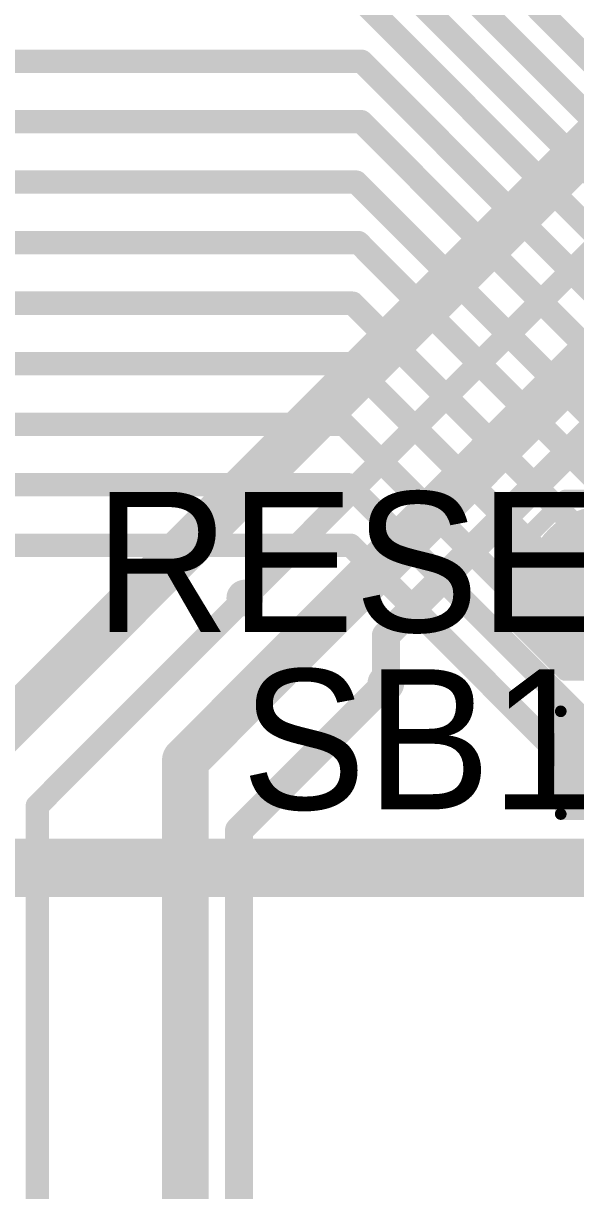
# Model space of a CAD drawing. Header units: millimetres. Extents: x 0.85 to 4.91, y 0.77 to 5.15.
# Drawn here: x 1.2295 to 1.4664, y 3.1907 to 3.6907 of the extents above; entities that cross this region are included whole.
import ezdxf

# ---------------------------------------------------------------- set-up
doc = ezdxf.new("R2010")
doc.units = ezdxf.units.MM
doc.header["$MEASUREMENT"] = 0
for name, color, linetype in [('BottomLayer', 5, 'Continuous'), ('MultiLayer', 9, 'Continuous'), ('TopLayer', 1, 'Continuous'), ('TopOverlay', 2, 'Continuous'), ('TopPaste', 8, 'Continuous'), ('TopSolder', 216, 'Continuous'), ('ViaHoleLayer', 16, 'Continuous')]:
    doc.layers.add(name, color=color, linetype=linetype)

# ---------------------------------------------------------------- blocks, each defined once
blk = doc.blocks.new('S______B______14')
at = {"layer": 'TopLayer'}
for points in [[(-0.015, -0.0175), (-0.015, 0.0175), (-0.045, -0.0175), (-0.045, 0.0175)], [(0.045, -0.0175), (0.045, 0.0175), (0.015, -0.0175), (0.015, 0.0175)]]:
    blk.add_solid(points, dxfattribs=at)
at = {"layer": 'TopOverlay', "const_width": 0.005}
for points in [[(-0.05, 0.022), (0.05, 0.022)], [(-0.05, -0.022), (-0.05, 0.022)], [(0.05, -0.022), (0.05, 0.022)], [(-0.05, -0.022), (0.05, -0.022)]]:
    blk.add_lwpolyline(points, dxfattribs=at)
at = {"layer": 'TopOverlay', "const_width": 0.0025}
for points in [[(-0.05125, 0.022, 1), (-0.04875, 0.022, 1)], [(-0.05125, 0.022, 1), (-0.04875, 0.022, 1)], [(0.04875, 0.022, 1), (0.05125, 0.022, 1)], [(0.04875, 0.022, 1), (0.05125, 0.022, 1)], [(-0.05125, -0.022, 1), (-0.04875, -0.022, 1)], [(-0.05125, -0.022, 1), (-0.04875, -0.022, 1)], [(0.04875, -0.022, 1), (0.05125, -0.022, 1)], [(0.04875, -0.022, 1), (0.05125, -0.022, 1)]]:
    blk.add_lwpolyline(points, format="xyb", close=True, dxfattribs=at)
at = {"layer": 'TopPaste'}
for points in [[(-0.015, -0.0175), (-0.015, 0.0175), (-0.045, -0.0175), (-0.045, 0.0175)], [(0.045, -0.0175), (0.045, 0.0175), (0.015, -0.0175), (0.015, 0.0175)]]:
    blk.add_solid(points, dxfattribs=at)
at = {"layer": 'TopSolder'}
for points in [[(-0.011, -0.0215), (-0.011, 0.0215), (-0.049, -0.0215), (-0.049, 0.0215)], [(0.049, -0.0215), (0.049, 0.0215), (0.011, -0.0215), (0.011, 0.0215)]]:
    blk.add_solid(points, dxfattribs=at)
blk = doc.blocks.new('TEST_POINT_44')
at = {"layer": 'TopLayer', "const_width": 0.03}
blk.add_lwpolyline([(-0.015, 0, 1), (0.015, 0, 1)], format="xyb", close=True, dxfattribs=at)
at = {"layer": 'TopOverlay', "const_width": 0.00787}
for points in [[(-0.037, 0.017), (-0.017, 0.037)], [(-0.017, 0.037), (0.017, 0.037)], [(-0.017, 0.037), (0.017, 0.037)], [(0.017, 0.037), (0.037, 0.017)], [(-0.037, -0.017), (-0.037, 0.017)], [(0.037, -0.017), (0.037, 0.017)], [(-0.037, -0.017), (-0.017, -0.037)], [(0.017, -0.037), (0.037, -0.017)], [(-0.017, -0.037), (0.017, -0.037)], [(-0.017, -0.037), (0.017, -0.037)]]:
    blk.add_lwpolyline(points, dxfattribs=at)
at = {"layer": 'TopOverlay', "const_width": 0.00394}
for points in [[(-0.01897, 0.037, 1), (-0.01503, 0.037, 1)], [(-0.01897, 0.037, 1), (-0.01503, 0.037, 1)], [(-0.01897, 0.037, 1), (-0.01503, 0.037, 1)], [(0.01503, 0.037, 1), (0.01897, 0.037, 1)], [(0.01503, 0.037, 1), (0.01897, 0.037, 1)], [(0.01503, 0.037, 1), (0.01897, 0.037, 1)], [(-0.03897, 0.017, 1), (-0.03503, 0.017, 1)], [(-0.03897, 0.017, 1), (-0.03503, 0.017, 1)], [(0.03503, 0.017, 1), (0.03897, 0.017, 1)], [(0.03503, 0.017, 1), (0.03897, 0.017, 1)], [(-0.03897, -0.017, 1), (-0.03503, -0.017, 1)], [(-0.03897, -0.017, 1), (-0.03503, -0.017, 1)], [(0.03503, -0.017, 1), (0.03897, -0.017, 1)], [(0.03503, -0.017, 1), (0.03897, -0.017, 1)], [(-0.01897, -0.037, 1), (-0.01503, -0.037, 1)], [(-0.01897, -0.037, 1), (-0.01503, -0.037, 1)], [(-0.01897, -0.037, 1), (-0.01503, -0.037, 1)], [(0.01503, -0.037, 1), (0.01897, -0.037, 1)], [(0.01503, -0.037, 1), (0.01897, -0.037, 1)], [(0.01503, -0.037, 1), (0.01897, -0.037, 1)]]:
    blk.add_lwpolyline(points, format="xyb", close=True, dxfattribs=at)
at = {"layer": 'TopPaste', "const_width": 0.03}
blk.add_lwpolyline([(-0.015, 0, 1), (0.015, 0, 1)], format="xyb", close=True, dxfattribs=at)
at = {"layer": 'TopSolder', "const_width": 0.034}
blk.add_lwpolyline([(-0.017, 0, 1), (0.017, 0, 1)], format="xyb", close=True, dxfattribs=at)

msp = doc.modelspace()

# ---------------------------------------------------------------- linework, layer by layer
at = {"layer": 'BottomLayer'}
for points, const_width in [([(1.36984, 3.7773), (1.65434, 3.4928)], 0.01), ([(1.37194, 3.75116), (1.6736, 3.4495)], 0.01), ([(1.37286, 3.72618), (1.68581, 3.41323)], 0.01), ([(1.37469, 3.70031), (1.662, 3.413)], 0.01), ([(1.20483, 3.67443), (1.37457, 3.67443)], 0.01), ([(1.37457, 3.67443), (1.645, 3.404)], 0.01), ([(1.20483, 3.64856), (1.37444, 3.64856)], 0.01), ([(1.37444, 3.64856), (1.627, 3.396)], 0.01), ([(1.20483, 3.62268), (1.37227, 3.62268)], 0.01), ([(1.37227, 3.62268), (1.609, 3.38596)], 0.01), ([(1.20483, 3.59676), (1.37324, 3.59676)], 0.01), ([(1.37324, 3.59676), (1.592, 3.378)], 0.01), ([(1.20483, 3.57083), (1.37074, 3.57083)], 0.01), ([(1.37074, 3.57083), (1.575, 3.36657)], 0.01), ([(1.20483, 3.54491), (1.37009, 3.54491)], 0.01), ([(1.37009, 3.54491), (1.558, 3.357)], 0.01), ([(1.20483, 3.51898), (1.36702, 3.51898)], 0.01), ([(1.36702, 3.51898), (1.538, 3.348)], 0.01), ([(1.20483, 3.49306), (1.3689, 3.49306)], 0.01), ([(1.3689, 3.49306), (1.517, 3.34496)], 0.01), ([(1.20483, 3.46714), (1.36986, 3.46714)], 0.01), ([(1.36986, 3.46714), (1.496, 3.341)], 0.01), ([(1.2355, 3.3555), (1.3245, 3.4445)], 0.01), ([(1.104, 3.271), (1.264, 3.431)], 0.02), ([(1.299, 3.375), (1.338, 3.414)], 0.02), ([(1.322, 3.345), (1.385, 3.408)], 0.012), ([(1.299, 2.776), (1.299, 3.375)], 0.02), ([(1.2355, 2.8655), (1.2355, 3.3555)], 0.01), ([(1.322, 2.74346), (1.322, 3.345)], 0.012)]:
    msp.add_lwpolyline(points, dxfattribs=dict(at, const_width=const_width))
for points, const_width in [([(1.37207, 3.67443, 1), (1.37707, 3.67443, 1)], 0.005), ([(1.37207, 3.67443, 1), (1.37707, 3.67443, 1)], 0.005), ([(1.37194, 3.64856, 1), (1.37694, 3.64856, 1)], 0.005), ([(1.37194, 3.64856, 1), (1.37694, 3.64856, 1)], 0.005), ([(1.36977, 3.62268, 1), (1.37477, 3.62268, 1)], 0.005), ([(1.36977, 3.62268, 1), (1.37477, 3.62268, 1)], 0.005), ([(1.37074, 3.59676, 1), (1.37574, 3.59676, 1)], 0.005), ([(1.37074, 3.59676, 1), (1.37574, 3.59676, 1)], 0.005), ([(1.36824, 3.57083, 1), (1.37324, 3.57083, 1)], 0.005), ([(1.36824, 3.57083, 1), (1.37324, 3.57083, 1)], 0.005), ([(1.36759, 3.54491, 1), (1.37259, 3.54491, 1)], 0.005), ([(1.36759, 3.54491, 1), (1.37259, 3.54491, 1)], 0.005), ([(1.36452, 3.51898, 1), (1.36952, 3.51898, 1)], 0.005), ([(1.36452, 3.51898, 1), (1.36952, 3.51898, 1)], 0.005), ([(1.3664, 3.49306, 1), (1.3714, 3.49306, 1)], 0.005), ([(1.3664, 3.49306, 1), (1.3714, 3.49306, 1)], 0.005), ([(1.36736, 3.46714, 1), (1.37236, 3.46714, 1)], 0.005), ([(1.36736, 3.46714, 1), (1.37236, 3.46714, 1)], 0.005), ([(1.32056, 3.4445, 1), (1.32844, 3.4445, 1)], 0.00787), ([(1.322, 3.4445, 1), (1.327, 3.4445, 1)], 0.005), ([(1.259, 3.431, 1), (1.269, 3.431, 1)], 0.01), ([(1.26006, 3.431, 1), (1.26794, 3.431, 1)], 0.00787), ([(1.333, 3.414, 1), (1.343, 3.414, 1)], 0.01), ([(1.33406, 3.414, 1), (1.34194, 3.414, 1)], 0.00787), ([(1.38106, 3.408, 1), (1.38894, 3.408, 1)], 0.00787), ([(1.382, 3.408, 1), (1.388, 3.408, 1)], 0.006), ([(1.294, 3.375, 1), (1.304, 3.375, 1)], 0.01), ([(1.294, 3.375, 1), (1.304, 3.375, 1)], 0.01), ([(1.233, 3.3555, 1), (1.238, 3.3555, 1)], 0.005), ([(1.233, 3.3555, 1), (1.238, 3.3555, 1)], 0.005), ([(1.319, 3.345, 1), (1.325, 3.345, 1)], 0.006), ([(1.319, 3.345, 1), (1.325, 3.345, 1)], 0.006)]:
    msp.add_lwpolyline(points, format="xyb", close=True, dxfattribs=dict(at, const_width=const_width))
at = {"layer": 'MultiLayer', "const_width": 0.00787}
for points in [[(1.32056, 3.4445, 1), (1.32844, 3.4445, 1)], [(1.26006, 3.431, 1), (1.26794, 3.431, 1)], [(1.33406, 3.414, 1), (1.34194, 3.414, 1)], [(1.38106, 3.408, 1), (1.38894, 3.408, 1)]]:
    msp.add_lwpolyline(points, format="xyb", close=True, dxfattribs=at)
at = {"layer": 'TopLayer'}
for points, const_width in [([(1.338, 3.414), (1.74704, 3.82304)], 0.02), ([(1.264, 3.431), (1.571, 3.738)], 0.02), ([(1.3245, 3.4445), (1.592, 3.712)], 0.01), ([(1.385, 3.42847), (1.51453, 3.558)], 0.012), ([(1.385, 3.408), (1.385, 3.42847)], 0.012), ([(1.16, 3.329), (1.612, 3.329)], 0.025)]:
    msp.add_lwpolyline(points, dxfattribs=dict(at, const_width=const_width))
for points, const_width in [([(1.32056, 3.4445, 1), (1.32844, 3.4445, 1)], 0.00787), ([(1.322, 3.4445, 1), (1.327, 3.4445, 1)], 0.005), ([(1.259, 3.431, 1), (1.269, 3.431, 1)], 0.01), ([(1.26006, 3.431, 1), (1.26794, 3.431, 1)], 0.00787), ([(1.382, 3.42847, 1), (1.388, 3.42847, 1)], 0.006), ([(1.382, 3.42847, 1), (1.388, 3.42847, 1)], 0.006), ([(1.333, 3.414, 1), (1.343, 3.414, 1)], 0.01), ([(1.33406, 3.414, 1), (1.34194, 3.414, 1)], 0.00787), ([(1.38106, 3.408, 1), (1.38894, 3.408, 1)], 0.00787), ([(1.382, 3.408, 1), (1.388, 3.408, 1)], 0.006)]:
    msp.add_lwpolyline(points, format="xyb", close=True, dxfattribs=dict(at, const_width=const_width))
at = {"layer": 'ViaHoleLayer', "const_width": 0.00394}
for points in [[(1.32253, 3.4445, 1), (1.32647, 3.4445, 1)], [(1.26203, 3.431, 1), (1.26597, 3.431, 1)], [(1.33603, 3.414, 1), (1.33997, 3.414, 1)], [(1.38303, 3.408, 1), (1.38697, 3.408, 1)]]:
    msp.add_lwpolyline(points, format="xyb", close=True, dxfattribs=at)

# ---------------------------------------------------------------- block references
msp.add_blockref('TEST_POINT_44', (1.479, 3.45))
at = {"rotation": 360}
msp.add_blockref('S______B______14', (1.51, 3.374), dxfattribs=at)

# ---------------------------------------------------------------- texts
at = {"layer": 'TopOverlay'}
for s, p in [('RESET', (1.26, 3.43)), ('SB10', (1.323, 3.354))]:
    msp.add_text(s, height=0.06, dxfattribs=at).set_placement(p)

doc.saveas('drawing.dxf')
